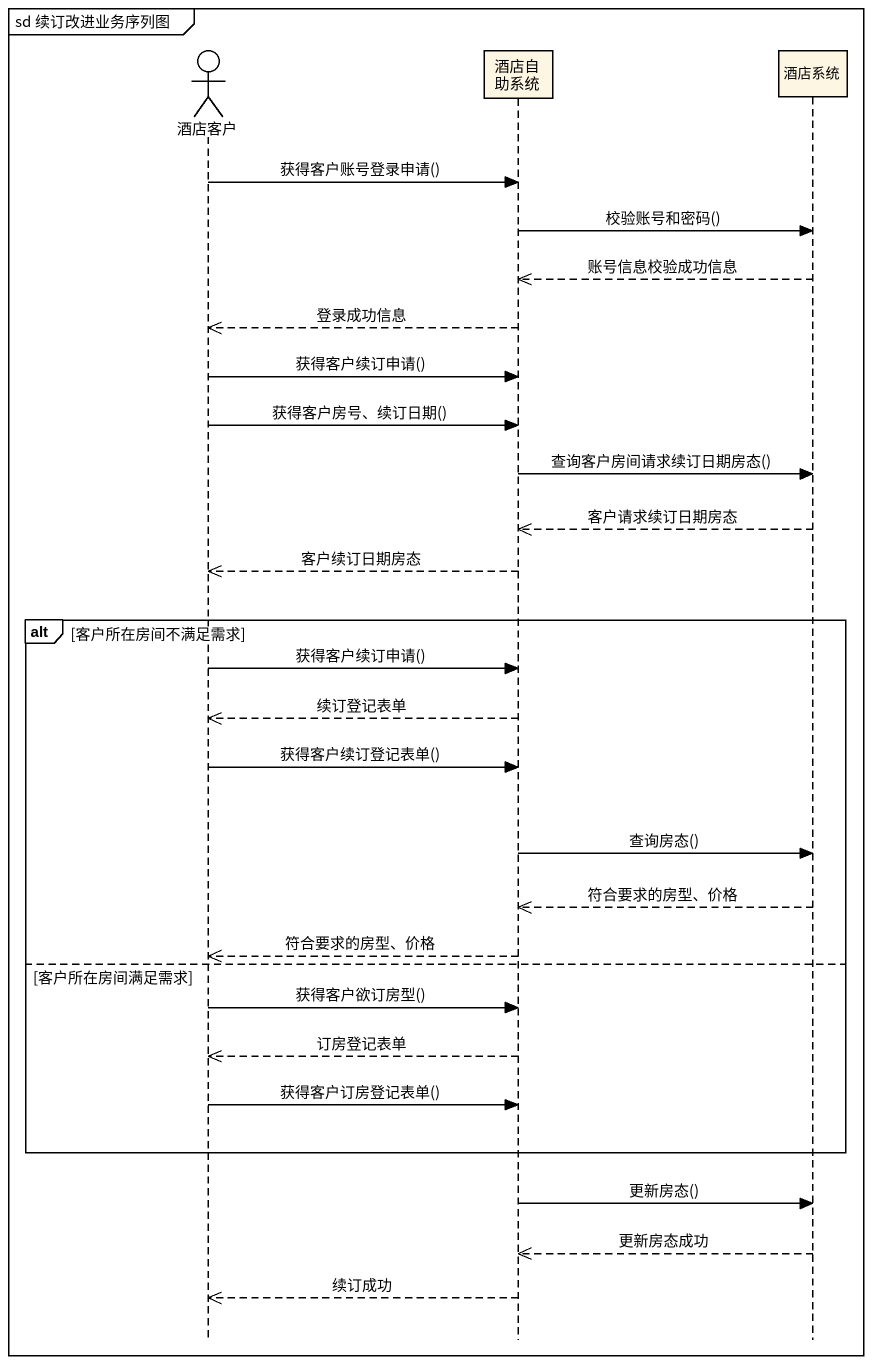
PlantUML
@startuml
mainframe sd 续订改进业务序列图
hide footbox
actor 酒店客户
participant 酒店自助系统
participant 酒店系统

酒店客户 -> 酒店自助系统 : 获得客户账号登录申请()
酒店自助系统 -> 酒店系统 : 校验账号和密码()
酒店系统 -->> 酒店自助系统 : 账号信息校验成功信息
酒店自助系统 -->> 酒店客户 : 登录成功信息
酒店客户 -> 酒店自助系统 : 获得客户续订申请()
酒店客户 -> 酒店自助系统 : 获得客户房号、续订日期()
酒店自助系统 -> 酒店系统 : 查询客户房间请求续订日期房态()
酒店系统 -->> 酒店自助系统 : 客户请求续订日期房态
酒店自助系统 -->> 酒店客户 : 客户续订日期房态
alt 客户所在房间不满足需求
  酒店客户 -> 酒店自助系统 : 获得客户续订申请()
  酒店自助系统 -->> 酒店客户 : 续订登记表单
  酒店客户 -> 酒店自助系统 : 获得客户续订登记表单()
  酒店自助系统 -> 酒店系统 : 查询房态()
  酒店系统 -->> 酒店自助系统 : 符合要求的房型、价格
  酒店自助系统 -->> 酒店客户 : 符合要求的房型、价格
else 客户所在房间满足需求
  酒店客户 -> 酒店自助系统 : 获得客户欲订房型()
  酒店自助系统 -->> 酒店客户 : 订房登记表单
  酒店客户 -> 酒店自助系统 : 获得客户订房登记表单()
end
酒店自助系统 -> 酒店系统 : 更新房态()
酒店系统 -->> 酒店自助系统 : 更新房态成功
酒店自助系统 -->> 酒店客户 : 续订成功
@enduml
